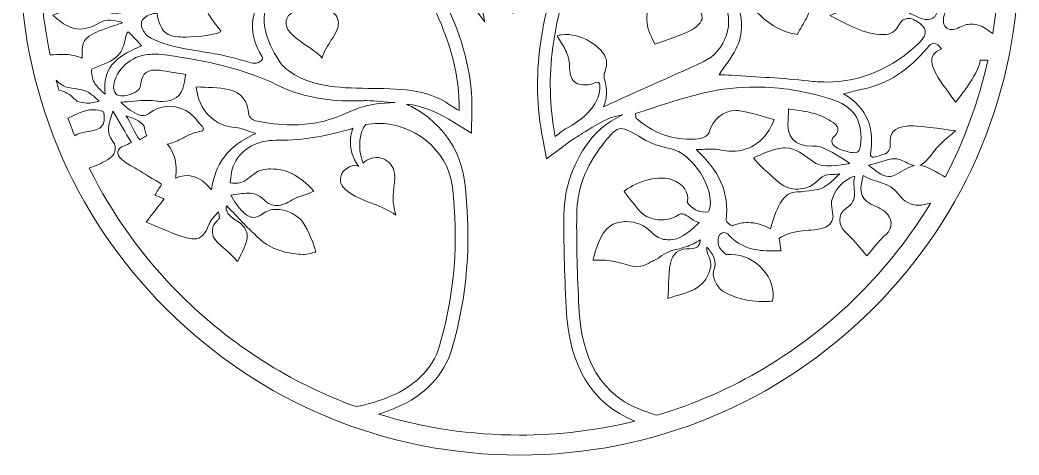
# Model space of a CAD drawing. Header units: millimetres. Extents: x -978 to 1415, y -113 to 605.
# Drawn here: x -978 to -292, y -113 to 186 of the extents above; entities that cross this region are included whole.
import ezdxf

# ---------------------------------------------------------------- set-up
doc = ezdxf.new("R2010")
doc.units = ezdxf.units.MM
doc.header["$MEASUREMENT"] = 0
doc.layers.add('Layer 1', color=7, linetype='Continuous')

msp = doc.modelspace()

# ---------------------------------------------------------------- linework, layer by layer
at = {"layer": 'Layer 1', "lineweight": 0}
for points, knots in [([(-392.24, 472.28), (-457, 537.04), (-543.11, 572.71), (-634.71, 572.71), (-726.3, 572.71), (-812.41, 537.04), (-877.17, 472.28), (-941.94, 407.51), (-977.61, 321.4), (-977.61, 229.81), (-977.61, 138.22), (-941.94, 52.11), (-877.17, -12.66), (-812.41, -77.42), (-726.3, -113.09), (-634.71, -113.09), (-543.11, -113.09), (-457, -77.42), (-392.24, -12.66), (-327.47, 52.11), (-291.8, 138.22), (-291.8, 229.81), (-291.8, 321.4), (-327.47, 407.51), (-392.24, 472.28)], [0, 0, 0, 0, 1, 1, 1, 2, 2, 2, 3, 3, 3, 4, 4, 4, 5, 5, 5, 6, 6, 6, 7, 7, 7, 8, 8, 8, 8]), ([(-309.79, 176.59), (-311.45, 177.76), (-313.12, 178.91), (-314.82, 180.02), (-318.01, 182.1), (-321.18, 183.15), (-324.41, 183.15), (-327.46, 183.15), (-330.56, 182.21), (-333.8, 180.3), (-335.02, 179.58), (-336.57, 179.41), (-338.22, 179.41), (-338.22, 179.41), (-338.26, 179.41), (-338.26, 179.41), (-341.26, 179.41), (-343.72, 181.86), (-343.71, 184.87), (-343.7, 186.84), (-343.55, 188.75), (-342.87, 190.45), (-342.63, 191.04), (-342.04, 191.63), (-341.29, 192.14), (-339.46, 192.06), (-337.59, 192.38), (-336.04, 192.57), (-333.95, 192.82), (-331.88, 193.19), (-329.84, 193.69), (-327.61, 194.23), (-325.34, 194.91), (-323.54, 196.38), (-319.96, 199.31), (-317.71, 204.03), (-316.55, 208.42), (-315.22, 213.46), (-315.7, 218.4), (-316.57, 223.47), (-317.08, 226.47), (-317.64, 229.47), (-318.1, 232.48), (-318.56, 235.47), (-319.22, 243.23), (-319.87, 242.42), (-325.94, 234.82), (-336.28, 233.16), (-343.59, 227.2), (-347.39, 224.1), (-349.93, 219.98), (-350.7, 215.11), (-351.58, 209.6), (-350.33, 204.1), (-348.57, 198.89), (-348.09, 197.45), (-347.58, 196.03), (-347.55, 194.48), (-347.52, 193.06), (-347.89, 191.64), (-348.46, 190.34), (-348.75, 189.69), (-349.09, 189.06), (-349.46, 188.46), (-349.68, 188.23), (-349.91, 188.01), (-350.17, 187.81), (-352.29, 186.2), (-355.45, 185.81), (-357.96, 186.73), (-363.44, 188.78), (-368.83, 191.32), (-373, 195.07), (-378.7, 200.17), (-382.46, 202.68), (-386.89, 202.68), (-390.05, 202.68), (-393.55, 201.41), (-398.34, 198.89), (-405.32, 195.22), (-412.9, 192.7), (-421.71, 189.04), (-409.48, 183.19), (-398.55, 176.04), (-385.11, 175.92), (-385.04, 175.92), (-384.97, 175.92), (-384.91, 175.92), (-379.61, 175.92), (-376.59, 177.81), (-373.93, 183.18), (-372.27, 186.52), (-368.27, 187.95), (-364.86, 186.45), (-363.78, 185.97), (-362.73, 185.46), (-361.73, 184.86), (-354.86, 180.82), (-354.23, 176.15), (-360.1, 170.49), (-378.51, 152.77), (-399.67, 143.33), (-424.26, 143.33), (-428.25, 143.33), (-432.31, 143.57), (-436.48, 144.07), (-453.95, 146.17), (-471.6, 146.71), (-489.17, 147.93), (-491.91, 148.12), (-494.65, 148.2), (-497.74, 148.35), (-493.55, 154.58), (-489.16, 159.85), (-486.16, 165.82), (-480.71, 176.69), (-481.33, 187.95), (-485.77, 199.19), (-487.58, 203.77), (-491.68, 209.24), (-485.42, 213.09), (-483.18, 214.46), (-480.92, 215.13), (-478.72, 215.13), (-475.13, 215.13), (-471.67, 213.37), (-468.62, 210.05), (-479.03, 203.53), (-479.73, 199.54), (-471.03, 190.68), (-463.52, 183.03), (-454.55, 177.55), (-444.04, 176.04), (-441.77, 180.04), (-439.78, 183.57), (-437.78, 187.09), (-434.36, 193.09), (-434.56, 199.11), (-438.03, 204.93), (-441.4, 210.6), (-446.68, 212.63), (-453.12, 212.82), (-456.44, 212.92), (-459.93, 213.8), (-462.98, 215.16), (-468.16, 217.48), (-473.24, 219.2), (-478.44, 219.2), (-482.12, 219.2), (-485.87, 218.33), (-489.75, 216.2), (-490.27, 215.91), (-490.91, 215.79), (-491.63, 215.79), (-493.71, 215.79), (-498.13, 219.13), (-500.16, 219.94), (-506.91, 223.86), (-509.51, 224.42), (-515.02, 226.96), (-518.3, 228.48), (-521.56, 228.18), (-523.77, 229.16), (-520.69, 233.91), (-518.55, 237.57), (-516.03, 240.95), (-514.9, 242.46), (-513.19, 243.92), (-511.45, 244.54), (-502.05, 245.6), (-497.19, 245.87), (-485.24, 253.16), (-483.32, 251.36), (-479.77, 248.65), (-477.09, 245.25), (-475.82, 243.64), (-475.63, 240.61), (-475.98, 238.38), (-477.54, 228.33), (-472.37, 221.63), (-462.84, 221.63), (-462.34, 221.63), (-461.84, 221.65), (-461.32, 221.69), (-454.88, 222.14), (-448.47, 222.9), (-441.92, 223.53), (-441.92, 228.19), (-441.8, 232.84), (-441.85, 237.46), (-441.71, 239.19), (-441.76, 240.95), (-442, 242.67), (-442, 242.71), (-442, 242.75), (-442.01, 242.79), (-442.21, 246.71), (-440.69, 248.23), (-437.56, 248.23), (-437.24, 248.23), (-436.9, 248.21), (-436.54, 248.18), (-435.15, 248.06), (-433.78, 248), (-432.46, 248), (-419.27, 248), (-409.22, 254.04), (-401.9, 265.89), (-400.67, 267.87), (-397.69, 268.7), (-395.61, 270.2), (-390.85, 273.64), (-386.15, 277.16), (-381.09, 280.91), (-383.89, 274.03), (-386.46, 266.91), (-389.8, 260.17), (-390.62, 258.53), (-393.94, 257.46), (-396.17, 257.35), (-402.76, 257), (-408.22, 245.72), (-405.29, 232.59), (-404.15, 227.48), (-395.38, 215.19), (-393.04, 213.14), (-385.27, 219.81), (-377.86, 223.29), (-372.87, 234.93), (-370.26, 241.01), (-371.09, 253.45), (-377.27, 256.02), (-381.99, 257.98), (-382.14, 260.44), (-380.68, 264.4), (-378.8, 269.49), (-377.12, 274.65), (-375.01, 280.77), (-372.24, 276.79), (-369.76, 273.23), (-367.4, 269.83), (-365.66, 267.34), (-365.65, 264.05), (-367.32, 261.51), (-372.08, 254.29), (-368.7, 252.38), (-358.31, 247.42), (-347.77, 242.38), (-338.28, 240.58), (-331.62, 241.24), (-331.62, 248.36), (-334.46, 256.6), (-335.88, 263.9), (-336.94, 269.36), (-340.46, 273.13), (-345.29, 273.13), (-345.9, 273.13), (-346.51, 273.07), (-347.13, 272.95), (-349.42, 272.51), (-351.44, 272.28), (-353.24, 272.28), (-360.45, 272.28), (-364.19, 276.1), (-368.11, 286.3), (-360.96, 287.51), (-354, 288.68), (-347.16, 289.83), (-344.24, 283.73), (-337.7, 280.5), (-330.62, 280.5), (-325.55, 280.5), (-320.2, 282.16), (-315.7, 285.61), (-314.05, 286.88), (-312.48, 288.26), (-310.94, 289.7), (-307.36, 270.14), (-305.53, 250.12), (-305.53, 229.81), (-305.53, 211.81), (-306.97, 194.02), (-309.79, 176.59)], [0, 0, 0, 0, 1, 1, 1, 2, 2, 2, 3, 3, 3, 4, 4, 4, 5, 5, 5, 6, 6, 6, 7, 7, 7, 8, 8, 8, 9, 9, 9, 10, 10, 10, 11, 11, 11, 12, 12, 12, 13, 13, 13, 14, 14, 14, 15, 15, 15, 16, 16, 16, 17, 17, 17, 18, 18, 18, 19, 19, 19, 20, 20, 20, 21, 21, 21, 22, 22, 22, 23, 23, 23, 24, 24, 24, 25, 25, 25, 26, 26, 26, 27, 27, 27, 28, 28, 28, 29, 29, 29, 30, 30, 30, 31, 31, 31, 32, 32, 32, 33, 33, 33, 34, 34, 34, 35, 35, 35, 36, 36, 36, 37, 37, 37, 38, 38, 38, 39, 39, 39, 40, 40, 40, 41, 41, 41, 42, 42, 42, 43, 43, 43, 44, 44, 44, 45, 45, 45, 46, 46, 46, 47, 47, 47, 48, 48, 48, 49, 49, 49, 50, 50, 50, 51, 51, 51, 52, 52, 52, 53, 53, 53, 54, 54, 54, 55, 55, 55, 56, 56, 56, 57, 57, 57, 58, 58, 58, 59, 59, 59, 60, 60, 60, 61, 61, 61, 62, 62, 62, 63, 63, 63, 64, 64, 64, 65, 65, 65, 66, 66, 66, 67, 67, 67, 68, 68, 68, 69, 69, 69, 70, 70, 70, 71, 71, 71, 72, 72, 72, 73, 73, 73, 74, 74, 74, 75, 75, 75, 76, 76, 76, 77, 77, 77, 78, 78, 78, 79, 79, 79, 80, 80, 80, 81, 81, 81, 82, 82, 82, 83, 83, 83, 84, 84, 84, 85, 85, 85, 86, 86, 86, 87, 87, 87, 88, 88, 88, 89, 89, 89, 90, 90, 90, 91, 91, 91, 92, 92, 92, 93, 93, 93, 94, 94, 94, 94]), ([(-576.97, 126.34), (-576.33, 127.76), (-575.85, 129.24), (-575.53, 130.75), (-574.72, 134.67), (-574.9, 138.73), (-575.71, 142.63), (-575.87, 143.4), (-576.06, 144.18), (-576.29, 144.94), (-576.76, 146.57), (-576.76, 148.3), (-576.25, 149.91), (-576.22, 150.01), (-576.18, 150.11), (-576.15, 150.21), (-575.58, 152.07), (-574.98, 153.95), (-574.88, 155.9), (-574.7, 159.31), (-576.45, 162.42), (-578.65, 164.88), (-580.9, 167.41), (-583.66, 169.52), (-586.56, 171.26), (-592.29, 174.69), (-599.13, 176.66), (-605.82, 175.76), (-606.65, 175.65), (-607.47, 175.49), (-608.29, 175.3), (-608.69, 175.21), (-608.59, 174.38), (-608.59, 174.38), (-608.59, 174.38), (-607.74, 173.06), (-607.29, 172.42), (-607.27, 172.37), (-607.26, 172.33), (-607.23, 172.28), (-605.27, 169.15), (-603.3, 165.99), (-601.96, 162.53), (-601.3, 160.85), (-600.8, 159.11), (-600.57, 157.32), (-600.29, 155.27), (-600.35, 153.19), (-600.17, 151.14), (-599.9, 147.99), (-598.9, 144.55), (-596.08, 142.76), (-594.58, 141.81), (-592.79, 141.57), (-591.06, 141.48), (-589.5, 141.4), (-587.92, 141.41), (-586.37, 141.59), (-585.46, 141.69), (-583.93, 142.35), (-582.49, 143.03), (-581.11, 143.68), (-579.51, 142.71), (-579.48, 141.18), (-579.37, 135.07), (-581.36, 122.69), (-602.63, 111.38), (-605.04, 110.1), (-607.07, 108.15), (-610.15, 105.89), (-614.21, 127.2), (-614.57, 147.36), (-611.74, 167.5), (-610.22, 178.29), (-608.51, 189.31), (-604.86, 199.48), (-597.28, 220.63), (-582.78, 236.83), (-564.76, 249.76), (-548.07, 261.74), (-529.7, 269.88), (-509.26, 272.81), (-507.88, 273), (-506.24, 273.46), (-504.87, 273.46), (-504.22, 273.46), (-503.64, 273.36), (-503.18, 273.07), (-498.55, 270.17), (-494.36, 265.09), (-490.01, 261.77), (-492.66, 258.26), (-494.74, 255.45), (-498.12, 252.94), (-502.09, 249.98), (-507.53, 251.69), (-512.89, 249.27), (-513.23, 252.39), (-512.95, 251.03), (-513.3, 252.74), (-514.14, 256.93), (-516.41, 259.68), (-519.47, 259.68), (-520.65, 259.68), (-521.96, 259.27), (-523.34, 258.36), (-530.83, 253.5), (-537.41, 247.2), (-544.39, 241.54), (-546.96, 239.45), (-549.3, 236.57), (-552.25, 235.54), (-561.81, 232.2), (-568.79, 226.55), (-572.18, 217.91), (-563.95, 214.89), (-556.47, 211.93), (-548.85, 209.37), (-546.03, 208.43), (-543.25, 207.97), (-540.58, 207.97), (-533.86, 207.97), (-527.79, 210.88), (-523.31, 216.24), (-520.47, 219.63), (-517.91, 220.86), (-515.4, 220.86), (-512.56, 220.86), (-509.79, 219.29), (-506.75, 217.49), (-504.63, 216.24), (-502.73, 214.61), (-500.68, 212.11), (-502.27, 212.34), (-503.81, 212.45), (-505.29, 212.45), (-514.4, 212.45), (-520.38, 204.86), (-538.16, 203.54), (-540.43, 203.37), (-542.51, 202.73), (-544.09, 200.51), (-547.08, 196.3), (-547.56, 189.38), (-547.09, 183.84), (-546.64, 178.58), (-543.5, 173.56), (-541.86, 169.27), (-532.53, 172.73), (-524.57, 175.04), (-517.26, 178.67), (-513.78, 180.39), (-509.02, 184.87), (-509.28, 187.69), (-509.64, 191.52), (-512.47, 195.11), (-515.45, 199.77), (-516.5, 201.4), (-516.03, 203.58), (-514.39, 204.61), (-512.63, 205.72), (-510.56, 206.87), (-508.67, 206.87), (-508.41, 206.87), (-508.15, 206.85), (-507.89, 206.8), (-503.16, 205.9), (-497.36, 202.95), (-494.92, 199.04), (-486.23, 185.12), (-493.11, 164.44), (-508.63, 157.18), (-531.27, 146.6), (-554.31, 136.89), (-576.97, 126.34)], [0, 0, 0, 0, 1, 1, 1, 2, 2, 2, 3, 3, 3, 4, 4, 4, 5, 5, 5, 6, 6, 6, 7, 7, 7, 8, 8, 8, 9, 9, 9, 10, 10, 10, 11, 11, 11, 12, 12, 12, 13, 13, 13, 14, 14, 14, 15, 15, 15, 16, 16, 16, 17, 17, 17, 18, 18, 18, 19, 19, 19, 20, 20, 20, 21, 21, 21, 22, 22, 22, 23, 23, 23, 24, 24, 24, 25, 25, 25, 26, 26, 26, 27, 27, 27, 28, 28, 28, 29, 29, 29, 30, 30, 30, 31, 31, 31, 32, 32, 32, 33, 33, 33, 34, 34, 34, 35, 35, 35, 36, 36, 36, 37, 37, 37, 38, 38, 38, 39, 39, 39, 40, 40, 40, 41, 41, 41, 42, 42, 42, 43, 43, 43, 44, 44, 44, 45, 45, 45, 46, 46, 46, 47, 47, 47, 48, 48, 48, 49, 49, 49, 50, 50, 50, 51, 51, 51, 52, 52, 52, 53, 53, 53, 54, 54, 54, 55, 55, 55, 56, 56, 56, 57, 57, 57, 58, 58, 58, 58]), ([(-963.06, 253.18), (-960.71, 251.79), (-958.48, 250.16), (-956.21, 248.62), (-952.38, 246.03), (-948.44, 244.64), (-944.44, 244.64), (-941.31, 244.64), (-938.15, 245.49), (-934.96, 247.31), (-929.3, 250.53), (-924.54, 254.57), (-927.22, 262.77), (-925.28, 263.23), (-923.48, 263.65), (-921.64, 264.09), (-919.24, 264.65), (-917.02, 262.64), (-917.34, 260.2), (-917.58, 258.37), (-917.81, 256.61), (-918.04, 254.81), (-926.17, 253.2), (-931.21, 248.12), (-931.81, 240.09), (-932.72, 227.81), (-923.23, 223.39), (-913.73, 218.94), (-915.61, 213.23), (-919.37, 207.47), (-918.57, 202.45), (-917.91, 198.27), (-911.59, 194.99), (-907.94, 191.29), (-908.62, 190.1), (-916.91, 190.22), (-918.2, 192.36), (-920.74, 196.58), (-924.01, 198.21), (-927.61, 198.21), (-928.86, 198.21), (-930.15, 198.01), (-931.46, 197.66), (-939.27, 195.58), (-946.78, 192.35), (-955.06, 189.37), (-948.23, 182.76), (-942.53, 179.72), (-936.51, 179.72), (-931.85, 179.72), (-927.01, 181.54), (-921.3, 184.93), (-917.74, 187.05), (-907.49, 184.88), (-907.3, 184.02), (-913.39, 181.88), (-919.65, 180.12), (-925.5, 177.44), (-927.33, 176.6), (-929.74, 175.15), (-931.41, 173.7), (-934.69, 171.63), (-934.94, 166.35), (-934.97, 162.9), (-934.98, 161.86), (-934.93, 160.81), (-934.84, 159.77), (-934.87, 159.79), (-934.89, 159.81), (-934.92, 159.83), (-935.14, 159.99), (-935.37, 160.05), (-935.6, 160.05), (-936.98, 160.55), (-938.56, 161.03), (-940.38, 161.51), (-942.74, 162.12), (-945.21, 162.31), (-947.78, 162.31), (-950.7, 162.31), (-953.75, 162.06), (-956.9, 161.91), (-961.51, 184), (-963.88, 206.72), (-963.88, 229.81), (-963.88, 237.65), (-963.6, 245.44), (-963.06, 253.18)], [0, 0, 0, 0, 1, 1, 1, 2, 2, 2, 3, 3, 3, 4, 4, 4, 5, 5, 5, 6, 6, 6, 7, 7, 7, 8, 8, 8, 9, 9, 9, 10, 10, 10, 11, 11, 11, 12, 12, 12, 13, 13, 13, 14, 14, 14, 15, 15, 15, 16, 16, 16, 17, 17, 17, 18, 18, 18, 19, 19, 19, 20, 20, 20, 21, 21, 21, 22, 22, 22, 23, 23, 23, 24, 24, 24, 25, 25, 25, 26, 26, 26, 27, 27, 27, 28, 28, 28, 29, 29, 29, 29]), ([(-797.92, 155.15), (-806.43, 167.21), (-817.35, 189.34), (-802.98, 202.64), (-801.46, 204.04), (-799.15, 205.54), (-797.01, 205.4), (-796.27, 205.35), (-795.57, 205.1), (-794.89, 204.82), (-793.08, 204.09), (-791.36, 203.15), (-789.77, 202.03), (-788.24, 200.94), (-786.43, 199.67), (-785.88, 197.76), (-785.04, 194.82), (-787.71, 193.27), (-789.72, 191.87), (-791.36, 190.73), (-793.06, 189.53), (-794.03, 187.78), (-794.79, 186.4), (-795.02, 184.77), (-794.84, 183.21), (-794.41, 179.64), (-792.03, 176.9), (-789.41, 174.64), (-784.05, 170.03), (-773.07, 163.68), (-770.11, 159.82), (-769.32, 164.44), (-765.89, 168.31), (-763.72, 172.51), (-762.36, 174.52), (-761.12, 176.58), (-760.14, 178.76), (-758.61, 182.17), (-758.49, 186.16), (-760.86, 189.23), (-763.27, 192.33), (-766.72, 193.04), (-770.35, 193.77), (-772.17, 194.13), (-774.03, 194.62), (-775.48, 195.84), (-776.73, 196.89), (-777.52, 198.37), (-778.42, 199.73), (-781.13, 203.82), (-785.08, 207.09), (-789.64, 208.92), (-791.64, 209.73), (-793.75, 210.26), (-795.76, 211.02), (-800.59, 212.85), (-803.06, 217.16), (-806.84, 220.4), (-811.18, 224.11), (-817.06, 226.17), (-822.59, 227.55), (-825.32, 228.23), (-828.27, 228.46), (-831.07, 228.52), (-831.8, 228.54), (-840.17, 227.85), (-840.03, 227.5), (-840.22, 227.99), (-840.41, 228.51), (-840.57, 229.07), (-840.7, 229.49), (-834.5, 233.72), (-802.49, 229.28), (-796.58, 228.45), (-789.36, 231.91), (-787.24, 234.56), (-785.3, 237), (-784.58, 240.35), (-786.03, 243.2), (-786.88, 244.87), (-788.17, 246.3), (-789.21, 247.85), (-790.3, 249.49), (-791.26, 251.2), (-792.09, 252.98), (-792.81, 254.53), (-793.9, 256.48), (-792.58, 258), (-791.59, 259.15), (-790, 259.62), (-788.58, 259.97), (-787, 260.36), (-785.4, 260.65), (-783.79, 260.86), (-776.27, 261.8), (-768.63, 260.31), (-761.97, 256.66), (-755.78, 253.27), (-749.67, 249.62), (-743.57, 245.84), (-721.09, 231.88), (-702.43, 214.8), (-691.66, 190.57), (-682.47, 169.93), (-675.71, 148.29), (-676.11, 123.67), (-679.89, 126.02), (-682.85, 127.47), (-685.38, 129.49), (-718.13, 149.38), (-768.02, 126.49), (-797.92, 155.15)], [0, 0, 0, 0, 1, 1, 1, 2, 2, 2, 3, 3, 3, 4, 4, 4, 5, 5, 5, 6, 6, 6, 7, 7, 7, 8, 8, 8, 9, 9, 9, 10, 10, 10, 11, 11, 11, 12, 12, 12, 13, 13, 13, 14, 14, 14, 15, 15, 15, 16, 16, 16, 17, 17, 17, 18, 18, 18, 19, 19, 19, 20, 20, 20, 21, 21, 21, 22, 22, 22, 23, 23, 23, 24, 24, 24, 25, 25, 25, 26, 26, 26, 27, 27, 27, 28, 28, 28, 29, 29, 29, 30, 30, 30, 31, 31, 31, 32, 32, 32, 33, 33, 33, 34, 34, 34, 35, 35, 35, 36, 36, 36, 37, 37, 37, 37]), ([(-602.7, -11.57), (-600.72, -51.88), (-585.27, -77.57), (-555.55, -89.83), (-581.14, -96.12), (-607.68, -99.36), (-634.71, -99.36), (-667.99, -99.36), (-700.51, -94.45), (-731.46, -84.98), (-727.44, -83.72), (-723.38, -82.22), (-719.28, -80.49), (-699.9, -72.3), (-686.37, -58.06), (-681.17, -40.38), (-670.63, -4.48), (-667.57, 33.4), (-672.09, 72.22), (-676.1, 114.27), (-712.32, 127.92), (-712.32, 127.92), (-712.32, 127.92), (-702.46, 128.58), (-684.08, 118.22), (-683.01, 117.6), (-681.9, 116.95), (-680.73, 116.23), (-680.73, 116.23), (-667.61, 108.08), (-667.61, 108.08), (-667.61, 108.08), (-667.35, 123.53), (-667.35, 123.53), (-666.98, 146.19), (-672, 167.96), (-683.65, 194.13), (-690.2, 208.87), (-699.6, 221.77), (-712.49, 233.55), (-712.49, 233.55), (-698.12, 226.73), (-698.12, 226.73), (-698.12, 226.73), (-703.27, 245.23), (-703.27, 245.23), (-703.87, 247.4), (-704.43, 249.53), (-704.97, 251.61), (-703.89, 249.7), (-702.78, 247.81), (-701.64, 245.93), (-697.1, 238.44), (-692.58, 230.95), (-688.05, 223.45), (-688.05, 223.45), (-658.61, 184.68), (-658.61, 184.68), (-658.61, 184.68), (-665.06, 223.45), (-665.34, 224.24), (-665.96, 225.92), (-666.59, 227.65), (-667.35, 229.42), (-666.24, 227.29), (-665.09, 225.17), (-663.89, 223.03), (-660.37, 216.76), (-655.81, 211.29), (-651.4, 206.01), (-649.45, 203.68), (-647.44, 201.28), (-645.56, 198.84), (-645.56, 198.84), (-639.16, 190.56), (-639.16, 190.56), (-639.16, 190.56), (-632.13, 198.32), (-632.13, 198.32), (-631.46, 199.06), (-630.89, 199.66), (-630.4, 200.18), (-629.33, 201.31), (-628.41, 202.29), (-627.5, 203.54), (-595.12, 244.66), (-577.83, 254.2), (-577.83, 254.2), (-590.44, 235.11), (-606.47, 220.95), (-613.11, 202.44), (-616.99, 191.62), (-618.78, 180.31), (-620.41, 168.72), (-623.45, 147.15), (-622.91, 126.06), (-618.76, 104.25), (-618.76, 104.25), (-616.15, 90.58), (-616.15, 90.58), (-616.15, 90.58), (-604.95, 98.83), (-604.95, 98.83), (-603.87, 99.63), (-602.9, 100.37), (-602, 101.06), (-600.44, 102.25), (-599.22, 103.19), (-598.06, 103.9), (-595.81, 105.27), (-593.57, 106.69), (-591.41, 108.07), (-585.75, 111.66), (-580.41, 115.06), (-574.82, 117.67), (-571.24, 119.35), (-563.81, 120.86), (-563.81, 120.86), (-563.81, 120.86), (-577.79, 114.18), (-584.89, 105.19), (-597.52, 89.22), (-604.02, 71.41), (-604.19, 52.26), (-604.37, 33.15), (-603.89, 12.87), (-602.7, -11.57)], [0, 0, 0, 0, 1, 1, 1, 2, 2, 2, 3, 3, 3, 4, 4, 4, 5, 5, 5, 6, 6, 6, 7, 7, 7, 8, 8, 8, 9, 9, 9, 10, 10, 10, 11, 11, 11, 12, 12, 12, 13, 13, 13, 14, 14, 14, 15, 15, 15, 16, 16, 16, 17, 17, 17, 18, 18, 18, 19, 19, 19, 20, 20, 20, 21, 21, 21, 22, 22, 22, 23, 23, 23, 24, 24, 24, 25, 25, 25, 26, 26, 26, 27, 27, 27, 28, 28, 28, 29, 29, 29, 30, 30, 30, 31, 31, 31, 32, 32, 32, 33, 33, 33, 34, 34, 34, 35, 35, 35, 36, 36, 36, 37, 37, 37, 38, 38, 38, 39, 39, 39, 40, 40, 40, 41, 41, 41, 42, 42, 42, 42]), ([(-820.73, 213.16), (-820.89, 214.63), (-821.76, 217.78), (-820.25, 218.78), (-817.86, 220.35), (-813.42, 218.36), (-811.4, 216.91), (-809.65, 215.65), (-808.24, 213.91), (-807.35, 211.94), (-806.23, 209.45), (-807.28, 208.1), (-808.84, 206.09), (-820.07, 191.61), (-821.11, 175.1), (-811.48, 161.17), (-809.47, 158.26), (-814.77, 155.5), (-817.96, 156.39), (-822.3, 157.59), (-826.67, 158.67), (-831, 159.86), (-842.68, 163.07), (-854.61, 164.3), (-866.47, 166.59), (-874.77, 168.19), (-883.21, 170.71), (-890.41, 174.99), (-891.23, 176.08), (-892, 177.21), (-892.71, 178.37), (-894.35, 181.07), (-895.14, 183.89), (-892.99, 186.56), (-890.97, 189.07), (-887.84, 190.07), (-884.75, 190.51), (-884.34, 190.57), (-883.94, 190.6), (-883.53, 190.65), (-882.58, 184.87), (-880.92, 178.63), (-875.82, 175.96), (-873.66, 174.83), (-871.16, 174.54), (-868.73, 174.38), (-866.97, 174.26), (-865.21, 174.2), (-863.45, 174.2), (-856.79, 174.2), (-837.87, 176.16), (-839.74, 178.61), (-843.04, 182.94), (-846.77, 186.84), (-849.01, 191.87), (-849.35, 192.64), (-849.69, 193.42), (-850.04, 194.21), (-849.28, 194.16), (-848.52, 194.14), (-847.75, 194.14), (-840.6, 194.14), (-833.46, 196.06), (-827.3, 199.7), (-824.58, 201.32), (-821.9, 203.44), (-820.92, 206.45), (-820.2, 208.63), (-820.49, 210.93), (-820.73, 213.16)], [0, 0, 0, 0, 1, 1, 1, 2, 2, 2, 3, 3, 3, 4, 4, 4, 5, 5, 5, 6, 6, 6, 7, 7, 7, 8, 8, 8, 9, 9, 9, 10, 10, 10, 11, 11, 11, 12, 12, 12, 13, 13, 13, 14, 14, 14, 15, 15, 15, 16, 16, 16, 17, 17, 17, 18, 18, 18, 19, 19, 19, 20, 20, 20, 21, 21, 21, 22, 22, 22, 23, 23, 23, 23]), ([(-919.07, 134.96), (-919.3, 135.09), (-919.51, 135.21), (-919.73, 135.33), (-920.49, 136.05), (-921.26, 136.76), (-922, 137.51), (-924.15, 139.68), (-926.53, 142.03), (-927.49, 145.02), (-928.06, 146.76), (-928.24, 148.58), (-928.6, 150.36), (-928.48, 150.97), (-928.42, 151.54), (-928.39, 152.09), (-922.84, 154.98), (-916.37, 156.16), (-911.55, 160.42), (-909.55, 162.18), (-907.76, 164.55), (-907.05, 167.19), (-905.5, 169.2), (-905.16, 176.95), (-903.3, 177.86), (-901.29, 176.17), (-898.56, 173.13), (-894.1, 168.16), (-907.85, 162), (-921.74, 155.8), (-919.07, 134.96)], [0, 0, 0, 0, 1, 1, 1, 2, 2, 2, 3, 3, 3, 4, 4, 4, 5, 5, 5, 6, 6, 6, 7, 7, 7, 8, 8, 8, 9, 9, 9, 10, 10, 10, 10]), ([(-364.15, 113.23), (-365.71, 113.23), (-367.25, 113.15), (-368.77, 113), (-377.49, 112.13), (-381.16, 108.13), (-380.22, 100.27), (-379.87, 97.29), (-381.67, 94.49), (-384.54, 93.63), (-386.59, 93.02), (-388.79, 92.36), (-391.26, 91.62), (-392.67, 91.2), (-394.03, 92.4), (-393.8, 93.85), (-391.01, 111.38), (-395.39, 125.32), (-412.33, 135.23), (-406.59, 136.61), (-403.47, 137.5), (-400.29, 138.11), (-381.61, 141.71), (-366.97, 152.06), (-355.17, 166.47), (-353.2, 168.88), (-351.65, 169.87), (-350.21, 169.87), (-348.45, 169.87), (-346.87, 168.38), (-344.94, 166.15), (-356.46, 162.04), (-350.43, 152.55), (-347.8, 146.94), (-347.2, 145.66), (-336.86, 131.68), (-335.31, 129.48), (-335.31, 129.48), (-319.55, 148.57), (-318.37, 158.38), (-318.37, 158.38), (-313.27, 158.38), (-313.27, 158.38), (-319.44, 130.31), (-329.26, 103.31), (-342.48, 77.94), (-347.91, 81.22), (-355.07, 85.28), (-359.84, 86.22), (-356.95, 87.25), (-354.6, 90.09), (-352.13, 93.06), (-350.97, 94.46), (-350.02, 96.04), (-348.8, 97.37), (-341.23, 105.62), (-335.23, 109.76), (-335.23, 109.76), (-335.23, 109.76), (-360.27, 113.23), (-364.15, 113.23)], [0, 0, 0, 0, 1, 1, 1, 2, 2, 2, 3, 3, 3, 4, 4, 4, 5, 5, 5, 6, 6, 6, 7, 7, 7, 8, 8, 8, 9, 9, 9, 10, 10, 10, 11, 11, 11, 12, 12, 12, 13, 13, 13, 14, 14, 14, 15, 15, 15, 16, 16, 16, 17, 17, 17, 18, 18, 18, 19, 19, 19, 20, 20, 20, 20]), ([(-829.41, 112.06), (-825.75, 111.9), (-822.16, 109.92), (-815.76, 107.89), (-834.75, 99.74), (-843.97, 86.53), (-846.12, 69.17), (-854.33, 79.62), (-863.26, 80.78), (-870.79, 77.26), (-870.63, 78.42), (-870.52, 79.59), (-870.49, 80.7), (-870.41, 83.27), (-870.4, 85.82), (-870.84, 88.36), (-871.64, 92.9), (-873.41, 97.33), (-876.61, 100.69), (-873.36, 101.24), (-870.22, 102.56), (-867.22, 104.07), (-864.86, 105.26), (-862.55, 106.57), (-860.1, 107.57), (-858.82, 108.1), (-857.51, 108.55), (-856.16, 108.86), (-854.83, 109.16), (-853.58, 109.23), (-852.36, 109.87), (-851.88, 110.12), (-851.73, 110.62), (-851.77, 111.12), (-851.7, 111.35), (-851.68, 111.6), (-851.79, 111.82), (-851.94, 112.14), (-852.15, 112.43), (-852.38, 112.71), (-852.45, 112.81), (-852.53, 112.91), (-852.63, 113), (-852.71, 113.09), (-852.79, 113.19), (-852.87, 113.28), (-853.26, 113.74), (-853.69, 114.16), (-854.13, 114.57), (-854.45, 114.86), (-854.79, 115.11), (-855.11, 115.39), (-859.53, 122.59), (-867.14, 126.62), (-874.95, 126.62), (-879.99, 126.62), (-885.09, 124.96), (-889.46, 121.42), (-890.4, 120.65), (-892.06, 120.2), (-893.53, 120.2), (-894.24, 120.2), (-894.9, 120.3), (-895.43, 120.52), (-899.89, 122.39), (-904.05, 125.04), (-908.28, 129.47), (-902.23, 129.74), (-896.07, 130.7), (-890.06, 130.7), (-887.91, 130.7), (-885.77, 130.57), (-883.67, 130.25), (-882.28, 130.04), (-880.95, 129.94), (-879.66, 129.94), (-872.21, 129.94), (-866.69, 133.57), (-865.07, 141.68), (-864.61, 143.96), (-864.25, 146.26), (-863.86, 148.47), (-869.81, 149.44), (-875.8, 150.56), (-881.84, 151.36), (-882.93, 151.51), (-883.94, 151.58), (-884.87, 151.58), (-891.69, 151.58), (-894.35, 147.67), (-895.14, 139.71), (-895.37, 137.39), (-901.35, 134.53), (-905.01, 133.96), (-905.7, 133.85), (-906.41, 133.78), (-907.11, 133.78), (-910.65, 133.78), (-913.9, 135.43), (-913.23, 141.12), (-911.99, 151.6), (-901.3, 161.48), (-889.46, 162.28), (-887.88, 162.39), (-886.28, 162.45), (-884.68, 162.45), (-881.86, 162.45), (-879.03, 162.26), (-876.27, 161.83), (-850.42, 157.8), (-824.86, 152.96), (-800.97, 141.23), (-784.91, 133.35), (-767.72, 130.31), (-750, 130.31), (-747.57, 130.31), (-745.14, 130.37), (-742.69, 130.48), (-741.78, 130.52), (-740.87, 130.54), (-739.96, 130.54), (-733.35, 130.54), (-726.7, 129.57), (-720.07, 129.14), (-740.02, 128.74), (-746.82, 124.91), (-755.86, 120.96), (-767.26, 115.98), (-779, 113.87), (-790.89, 113.87), (-799.25, 113.87), (-807.68, 114.91), (-816.13, 116.74), (-817.86, 117.12), (-820.4, 119.24), (-820.52, 120.72), (-821.34, 130.13), (-825.2, 136.18), (-834.43, 138.2), (-841.55, 139.75), (-849.06, 139.5), (-856.6, 140.08), (-854.99, 123.51), (-843.7, 112.71), (-829.41, 112.06)], [0, 0, 0, 0, 1, 1, 1, 2, 2, 2, 3, 3, 3, 4, 4, 4, 5, 5, 5, 6, 6, 6, 7, 7, 7, 8, 8, 8, 9, 9, 9, 10, 10, 10, 11, 11, 11, 12, 12, 12, 13, 13, 13, 14, 14, 14, 15, 15, 15, 16, 16, 16, 17, 17, 17, 18, 18, 18, 19, 19, 19, 20, 20, 20, 21, 21, 21, 22, 22, 22, 23, 23, 23, 24, 24, 24, 25, 25, 25, 26, 26, 26, 27, 27, 27, 28, 28, 28, 29, 29, 29, 30, 30, 30, 31, 31, 31, 32, 32, 32, 33, 33, 33, 34, 34, 34, 35, 35, 35, 36, 36, 36, 37, 37, 37, 38, 38, 38, 39, 39, 39, 40, 40, 40, 41, 41, 41, 42, 42, 42, 43, 43, 43, 44, 44, 44, 45, 45, 45, 46, 46, 46, 47, 47, 47, 48, 48, 48, 48]), ([(-952.8, 144.62), (-950.47, 142.14), (-947.45, 139.93), (-944.6, 139.5), (-937.29, 138.39), (-934.01, 137.99), (-930.35, 136.2), (-929.41, 135.23), (-928.29, 134.3), (-927.05, 133.72), (-925.84, 132.49), (-924.59, 131.33), (-923.24, 130.25), (-924.69, 129.93), (-926.13, 129.56), (-927.55, 129.2), (-928.87, 128.85), (-930.24, 128.73), (-931.6, 128.86), (-933.71, 129.07), (-935.85, 129.4), (-937.97, 129.82), (-938.75, 130.39), (-939.53, 131.06), (-940.32, 131.83), (-943.51, 134.93), (-946.97, 136.98), (-950.91, 137.8), (-951.57, 140.06), (-952.2, 142.34), (-952.8, 144.62)], [0, 0, 0, 0, 1, 1, 1, 2, 2, 2, 3, 3, 3, 4, 4, 4, 5, 5, 5, 6, 6, 6, 7, 7, 7, 8, 8, 8, 9, 9, 9, 10, 10, 10, 10]), ([(-419.36, 115.53), (-423.4, 118.14), (-427.9, 120.37), (-432.5, 121.7), (-438.1, 123.31), (-444.01, 123.8), (-449.98, 124.81), (-450.08, 122.87), (-450.11, 120.38), (-450.35, 117.91), (-451.57, 105.49), (-445.89, 99.18), (-433.58, 99.18), (-433.34, 99.18), (-433.11, 99.18), (-432.86, 99.19), (-432.67, 99.19), (-432.47, 99.19), (-432.27, 99.19), (-430.43, 99.19), (-428.47, 99.01), (-426.87, 98.27), (-420.68, 95.43), (-414.64, 92.25), (-408.01, 87.24), (-414.81, 85.92), (-427.13, 84.69), (-431.22, 87.34), (-440.96, 93.62), (-444.3, 98.02), (-452.26, 98.02), (-455.63, 98.03), (-459.23, 97.29), (-463.12, 95.82), (-466.65, 94.49), (-473.19, 91.62), (-474.18, 91.11), (-470.15, 85.81), (-463.37, 80.59), (-458.64, 76.04), (-454.13, 71.72), (-448.8, 69.35), (-443.07, 69.67), (-429.87, 70.41), (-430.95, 79.23), (-421.5, 79.85), (-420.86, 79.89), (-420.21, 79.84), (-419.56, 79.84), (-417.94, 79.84), (-416.32, 79.89), (-414.83, 80.26), (-416.63, 78.54), (-418.43, 76.81), (-420.22, 75.09), (-422.28, 73.44), (-424.41, 71.9), (-426.68, 70.55), (-429.47, 68.89), (-442.26, 67.75), (-444.38, 67.75), (-452.72, 67.75), (-457.48, 60.21), (-462.34, 42.31), (-467.42, 45.08), (-472.59, 46.72), (-477.92, 46.72), (-481.29, 46.72), (-484.71, 46.07), (-488.22, 44.62), (-488.28, 44.59), (-488.36, 44.58), (-488.45, 44.58), (-489.69, 44.58), (-493.04, 47.2), (-492.92, 48.18), (-490.51, 67.45), (-497.79, 82.78), (-513.53, 96.88), (-509.14, 96.88), (-505.56, 97.24), (-502.4, 97.24), (-500.53, 97.24), (-498.81, 97.11), (-497.15, 96.72), (-494.33, 96.04), (-491.57, 95.71), (-488.89, 95.71), (-476.11, 95.71), (-465.23, 103.28), (-459.84, 117.54), (-467.83, 119.63), (-475.62, 122.36), (-483.63, 123.61), (-484.51, 123.74), (-485.38, 123.81), (-486.23, 123.81), (-494.9, 123.81), (-502.36, 117.08), (-504.62, 108.55), (-505.1, 106.7), (-508.42, 104.62), (-510.62, 104.39), (-512.95, 104.14), (-515.25, 104.02), (-517.51, 104.02), (-531.49, 104.02), (-544.02, 108.78), (-554.78, 118.73), (-554.88, 119.74), (-554.99, 120.76), (-555.1, 121.77), (-539.38, 126.53), (-523.86, 132.15), (-507.89, 135.84), (-496.06, 138.58), (-484.25, 139.9), (-472.48, 139.9), (-455.27, 139.9), (-438.16, 137.07), (-421.23, 131.69), (-405.62, 126.72), (-399.48, 117.89), (-400.36, 102.18), (-400.65, 96.86), (-401.7, 94.71), (-405.01, 94.71), (-406.24, 94.71), (-407.79, 95.01), (-409.74, 95.56), (-411.98, 96.19), (-414.35, 96.71), (-416.33, 97.86), (-419.81, 99.88), (-422.31, 102.61), (-418.31, 106.44), (-414.53, 110.06), (-416.04, 113.38), (-419.36, 115.53)], [0, 0, 0, 0, 1, 1, 1, 2, 2, 2, 3, 3, 3, 4, 4, 4, 5, 5, 5, 6, 6, 6, 7, 7, 7, 8, 8, 8, 9, 9, 9, 10, 10, 10, 11, 11, 11, 12, 12, 12, 13, 13, 13, 14, 14, 14, 15, 15, 15, 16, 16, 16, 17, 17, 17, 18, 18, 18, 19, 19, 19, 20, 20, 20, 21, 21, 21, 22, 22, 22, 23, 23, 23, 24, 24, 24, 25, 25, 25, 26, 26, 26, 27, 27, 27, 28, 28, 28, 29, 29, 29, 30, 30, 30, 31, 31, 31, 32, 32, 32, 33, 33, 33, 34, 34, 34, 35, 35, 35, 36, 36, 36, 37, 37, 37, 38, 38, 38, 39, 39, 39, 40, 40, 40, 41, 41, 41, 42, 42, 42, 43, 43, 43, 44, 44, 44, 45, 45, 45, 46, 46, 46, 46]), ([(-940.01, 106.3), (-941.65, 110.34), (-943.21, 114.42), (-944.68, 118.52), (-939.01, 121.1), (-933.53, 124.3), (-927.41, 124.3), (-925.05, 124.3), (-922.59, 123.82), (-919.99, 122.66), (-918.83, 113.69), (-921.24, 110.47), (-930.43, 109.4), (-934.86, 108.89), (-938.03, 107.88), (-940.01, 106.3)], [0, 0, 0, 0, 1, 1, 1, 2, 2, 2, 3, 3, 3, 4, 4, 4, 5, 5, 5, 5]), ([(-930.02, 84.04), (-925.84, 85.78), (-921.6, 87.55), (-917.57, 89.73), (-912.49, 92.47), (-910.48, 98.2), (-913.85, 102.38), (-919.23, 109.08), (-916.48, 114.71), (-913.85, 123.38), (-909.04, 115.19), (-905.23, 108.69), (-901.09, 101.65), (-903.3, 100.69), (-904.6, 100.06), (-905.95, 99.55), (-911.65, 97.37), (-911.6, 93.61), (-907.78, 90.07), (-904.81, 87.32), (-900.88, 85.62), (-897.36, 83.47), (-891.87, 80.11), (-886.37, 76.78), (-880.37, 73.13), (-882.15, 70.22), (-883.44, 68.11), (-885.01, 65.53), (-882.71, 64.61), (-880.49, 63.73), (-878.67, 63), (-882.66, 57.85), (-886.54, 52.86), (-891.09, 46.99), (-881.34, 43.11), (-872.82, 38.94), (-863.84, 36.35), (-861.75, 35.75), (-859.95, 35.44), (-858.38, 35.44), (-853.13, 35.44), (-850.4, 38.81), (-847.85, 45.57), (-846.63, 48.79), (-843.62, 51.32), (-841.36, 54.14), (-840.88, 52.98), (-840.75, 51.65), (-840.72, 50.31), (-840.72, 50.15), (-840.7, 49.99), (-840.7, 49.82), (-841.11, 49.2), (-841.56, 48.61), (-842.1, 48.12), (-846.02, 44.58), (-846.63, 38.86), (-843.88, 35.39), (-837.86, 27.78), (-834.49, 27.96), (-828.37, 19.88), (-825.09, 25.49), (-821.67, 33.66), (-821.55, 37.55), (-821.44, 40.93), (-824.96, 45.95), (-828.01, 47.51), (-837.68, 52.44), (-836.19, 58.15), (-835.6, 58.32), (-834.38, 56.56), (-831.19, 53.72), (-829.74, 52.13), (-826.61, 48.7), (-823.46, 45.27), (-820.06, 42.09), (-818.77, 40.89), (-814.07, 36.31), (-813.2, 35.49), (-812.45, 34.79), (-811.68, 34.12), (-810.86, 33.5), (-804.8, 28.93), (-797.51, 26.45), (-790.1, 25.43), (-787.83, 25.12), (-785.54, 24.99), (-783.26, 24.85), (-781.15, 24.72), (-774.57, 26.35), (-774.6, 26.38), (-774.61, 26.42), (-774.62, 26.46), (-774.63, 26.51), (-774.6, 26.76), (-775.42, 29.74), (-775.85, 30.94), (-776.11, 32.1), (-781.47, 45.46), (-784.79, 48.71), (-789.31, 53.13), (-795.55, 55.78), (-801.42, 55.78), (-804.95, 55.78), (-808.35, 54.82), (-811.15, 52.7), (-813.47, 50.96), (-815.44, 50.24), (-817.22, 50.24), (-819.91, 50.24), (-822.16, 51.88), (-824.48, 54.08), (-827.84, 57.26), (-830.54, 61.13), (-832.86, 65.52), (-828.7, 65.94), (-824.75, 66.94), (-820.97, 66.94), (-817.16, 66.94), (-813.53, 65.93), (-810.01, 62.3), (-807.42, 59.63), (-804.44, 58.48), (-801.33, 58.48), (-797.86, 58.48), (-794.22, 59.91), (-790.79, 62.28), (-787.44, 64.59), (-779.59, 66.16), (-775.9, 68.35), (-786.18, 79.21), (-794.09, 83.58), (-805.56, 83.58), (-808.99, 83.58), (-812.3, 82.93), (-815.13, 81.45), (-815.64, 81.18), (-821.12, 76.61), (-823.79, 75.15), (-826.43, 73.71), (-829.79, 73.63), (-832.86, 73.92), (-832.96, 73.97), (-833.06, 74), (-833.16, 74.06), (-833.22, 74.09), (-833.27, 74.13), (-833.32, 74.17), (-832.77, 78.61), (-832.55, 83.22), (-830.66, 86.97), (-824.87, 98.47), (-813.81, 103.28), (-802.07, 103.28), (-801.92, 103.28), (-801.77, 103.28), (-801.62, 103.28), (-801.1, 103.27), (-800.58, 103.27), (-800.07, 103.27), (-782.83, 103.27), (-766.45, 106.32), (-750.11, 111.2), (-750.06, 110.93), (-749.62, 110.86), (-749.58, 111.18), (-749.57, 111.25), (-749.55, 111.31), (-749.54, 111.37), (-749.34, 111.43), (-749.14, 111.5), (-748.94, 111.56), (-749.15, 111.1), (-749.34, 110.64), (-749.5, 110.17), (-750.09, 108.45), (-750.45, 106.66), (-750.64, 104.86), (-751.02, 101.21), (-750.66, 97.5), (-749.58, 93.99), (-748.6, 90.79), (-747, 87.8), (-744.91, 85.19), (-747.37, 88.26), (-755.76, 83.07), (-756.66, 80.37), (-757.7, 77.27), (-762.68, 69.35), (-735.25, 59.61), (-729.29, 57.5), (-724.82, 55.27), (-719.58, 51.88), (-720.37, 55.29), (-721.32, 58.4), (-721.41, 61.99), (-721.5, 65.57), (-721.13, 69.14), (-720.74, 72.7), (-720.37, 76.01), (-720.01, 79.43), (-720.98, 82.63), (-722.19, 86.65), (-725.58, 89.94), (-729.64, 91.03), (-733.7, 92.12), (-739.31, 90.95), (-741.97, 87.44), (-742.96, 89.88), (-743.66, 92.43), (-744.05, 95.03), (-744.51, 98.11), (-744.54, 101.26), (-744.11, 104.34), (-743.69, 107.32), (-742.91, 110.41), (-741.15, 112.91), (-740.86, 113.32), (-740.54, 113.7), (-740.2, 114.07), (-737.42, 114.63), (-734.56, 114.9), (-731.67, 114.9), (-708.87, 114.9), (-683.92, 98.01), (-680.8, 71.21), (-676.47, 34.01), (-679.12, -2.31), (-689.58, -37.91), (-694.44, -54.45), (-707.44, -65.97), (-722.7, -72.42), (-730.77, -75.83), (-738.86, -78.37), (-746.91, -79.82), (-791.71, -63.62), (-832.78, -37.64), (-867.46, -2.95), (-893.29, 22.87), (-914.29, 52.23), (-930.02, 84.04)], [0, 0, 0, 0, 1, 1, 1, 2, 2, 2, 3, 3, 3, 4, 4, 4, 5, 5, 5, 6, 6, 6, 7, 7, 7, 8, 8, 8, 9, 9, 9, 10, 10, 10, 11, 11, 11, 12, 12, 12, 13, 13, 13, 14, 14, 14, 15, 15, 15, 16, 16, 16, 17, 17, 17, 18, 18, 18, 19, 19, 19, 20, 20, 20, 21, 21, 21, 22, 22, 22, 23, 23, 23, 24, 24, 24, 25, 25, 25, 26, 26, 26, 27, 27, 27, 28, 28, 28, 29, 29, 29, 30, 30, 30, 31, 31, 31, 32, 32, 32, 33, 33, 33, 34, 34, 34, 35, 35, 35, 36, 36, 36, 37, 37, 37, 38, 38, 38, 39, 39, 39, 40, 40, 40, 41, 41, 41, 42, 42, 42, 43, 43, 43, 44, 44, 44, 45, 45, 45, 46, 46, 46, 47, 47, 47, 48, 48, 48, 49, 49, 49, 50, 50, 50, 51, 51, 51, 52, 52, 52, 53, 53, 53, 54, 54, 54, 55, 55, 55, 56, 56, 56, 57, 57, 57, 58, 58, 58, 59, 59, 59, 60, 60, 60, 61, 61, 61, 62, 62, 62, 63, 63, 63, 64, 64, 64, 65, 65, 65, 66, 66, 66, 67, 67, 67, 68, 68, 68, 69, 69, 69, 70, 70, 70, 71, 71, 71, 72, 72, 72, 73, 73, 73, 74, 74, 74, 75, 75, 75, 76, 76, 76, 77, 77, 77, 78, 78, 78, 79, 79, 79, 80, 80, 80, 80]), ([(-890.48, 106.5), (-891.54, 106.09), (-892.51, 105.44), (-893.44, 104.79), (-894.03, 104.38), (-894.61, 103.96), (-895.19, 103.54), (-899.39, 107.84), (-901.05, 115.36), (-904.9, 120.09), (-900.1, 118.46), (-895.39, 117.05), (-892.35, 113.02), (-892.13, 110.75), (-891.54, 108.48), (-890.48, 106.5)], [0, 0, 0, 0, 1, 1, 1, 2, 2, 2, 3, 3, 3, 4, 4, 4, 5, 5, 5, 5]), ([(-401.94, -2.95), (-441.23, -42.23), (-488.7, -70.36), (-540.5, -85.75), (-541.93, -85.29), (-543.36, -84.83), (-544.79, -84.39), (-580.77, -73.33), (-592.26, -45.39), (-593.94, -11.14), (-594.97, 9.94), (-595.62, 31.07), (-595.43, 52.18), (-595.27, 69.87), (-589.02, 85.84), (-578.02, 99.76), (-571.65, 107.81), (-568.82, 111.35), (-564.93, 111.35), (-561.67, 111.35), (-557.67, 108.86), (-550.2, 104.46), (-544.38, 101.03), (-537.97, 98.79), (-531.33, 97.55), (-516.26, 94.75), (-499.95, 69.93), (-504.42, 55.02), (-504.51, 54.7), (-504.75, 54.36), (-505.05, 54.03), (-507.55, 53.53), (-510.51, 54.11), (-512.79, 55.07), (-515.62, 56.25), (-517.95, 58.26), (-519.58, 60.75), (-517.97, 67.39), (-522.56, 73.72), (-530.55, 76.35), (-541.22, 79.86), (-556.86, 73.39), (-562.92, 68.12), (-559.11, 63.34), (-555.55, 58.3), (-551.41, 53.8), (-548.05, 50.15), (-536.63, 45.01), (-525.2, 52.19), (-522.32, 54), (-518.71, 50.7), (-515.38, 48.39), (-514.24, 47.6), (-512.85, 47.19), (-511.45, 46.76), (-515.13, 42.93), (-519.24, 39.29), (-523.85, 36.84), (-527.7, 34.79), (-531.79, 34.54), (-535.85, 35.15), (-539, 36.11), (-541.93, 37.83), (-544.35, 40.35), (-548.75, 44.95), (-554.96, 47.39), (-561.22, 47.4), (-564.75, 47.4), (-568.29, 46.62), (-571.53, 45.01), (-580.28, 40.67), (-584.21, 20.78), (-584.21, 20.78), (-584.21, 20.78), (-576.72, 20.82), (-575.7, 20.79), (-573.5, 20.74), (-571.32, 20.38), (-569.17, 19.91), (-565.07, 19.02), (-561.13, 17.53), (-557.03, 16.64), (-553.13, 15.78), (-549.86, 16.84), (-546.39, 18.62), (-545.74, 18.95), (-545.1, 19.32), (-544.46, 19.69), (-543.61, 20.01), (-542.81, 20.44), (-542.05, 20.97), (-540.04, 21.48), (-538.61, 22.83), (-536.97, 24.06), (-534.98, 25.57), (-532.66, 26.47), (-530.36, 27.41), (-530.09, 27.53), (-529.82, 27.64), (-529.55, 27.76), (-526.41, 28.3), (-523.3, 29.12), (-520.22, 30.17), (-516.97, 31.28), (-513.54, 32.79), (-510.56, 34.85), (-511.15, 30.45), (-512.8, 28.73), (-517.71, 28.73), (-517.81, 28.73), (-517.91, 28.73), (-518.02, 28.73), (-518.13, 28.74), (-518.25, 28.74), (-518.37, 28.74), (-523.98, 28.74), (-528.2, 26.79), (-530.36, 21.25), (-532.79, 15.02), (-532.08, 2.52), (-532.8, -5.41), (-526.11, -2.83), (-510.93, -1.19), (-505.79, 9.72), (-503.47, 14.64), (-502.22, 18.57), (-504.75, 23.32), (-505.75, 25.2), (-506.27, 27.34), (-506.02, 29.72), (-505.37, 29.17), (-498.49, 21.96), (-500.92, 15.46), (-503.42, 10.35), (-499.32, 2.13), (-495.16, -0.38), (-479.13, -10.01), (-462.32, -7.18), (-461.09, -7.37), (-457.6, 8.14), (-472.6, 24.82), (-489.43, 24.82), (-490.44, 24.82), (-491.47, 24.75), (-492.49, 24.63), (-494.79, 26.15), (-496.77, 28.01), (-497.87, 30.6), (-497.89, 30.66), (-497.93, 30.71), (-497.96, 30.76), (-498.04, 31.02), (-498.12, 31.27), (-498.2, 31.53), (-498.37, 32.57), (-498.47, 33.62), (-498.42, 34.66), (-498.28, 37.91), (-496.46, 39.84), (-494.35, 39.84), (-493.24, 39.84), (-492.05, 39.3), (-490.99, 38.14), (-482.63, 28.95), (-472.35, 27.2), (-460.83, 27.2), (-458.97, 27.2), (-457.08, 27.24), (-455.16, 27.31), (-455.56, 29.94), (-455.95, 32.56), (-456.43, 35.79), (-452.22, 38.69), (-447.34, 40.06), (-442.3, 40.79), (-437.14, 41.55), (-431.69, 41.47), (-426.62, 42.77), (-422.57, 43.81), (-420.14, 46.63), (-419.55, 50.3), (-419.14, 50.85), (-421.02, 59.8), (-420.57, 61.5), (-417.35, 73.65), (-406.58, 78.06), (-405.15, 78.59), (-404.93, 78.47), (-404.71, 78.35), (-404.5, 78.23), (-407.09, 71.12), (-400.41, 62.41), (-410.78, 56.32), (-416.37, 53.04), (-415.82, 44), (-410.78, 39.85), (-405.24, 35.3), (-396.28, 23.76), (-396.28, 23.76), (-396.28, 23.76), (-387.1, 35.37), (-383.09, 38.6), (-378.08, 42.63), (-378.71, 50.22), (-383.89, 54.27), (-385.71, 55.69), (-387.84, 56.78), (-389.96, 57.73), (-400.34, 62.38), (-402.07, 66.11), (-398.85, 79.09), (-390.95, 73.99), (-380.94, 75.16), (-374.42, 66.11), (-370.74, 61.02), (-366.18, 58.61), (-360.62, 58.61), (-358.13, 58.61), (-355.26, 59.39), (-352.54, 60.04), (-366.23, 37.39), (-382.75, 16.24), (-401.94, -2.95)], [0, 0, 0, 0, 1, 1, 1, 2, 2, 2, 3, 3, 3, 4, 4, 4, 5, 5, 5, 6, 6, 6, 7, 7, 7, 8, 8, 8, 9, 9, 9, 10, 10, 10, 11, 11, 11, 12, 12, 12, 13, 13, 13, 14, 14, 14, 15, 15, 15, 16, 16, 16, 17, 17, 17, 18, 18, 18, 19, 19, 19, 20, 20, 20, 21, 21, 21, 22, 22, 22, 23, 23, 23, 24, 24, 24, 25, 25, 25, 26, 26, 26, 27, 27, 27, 28, 28, 28, 29, 29, 29, 30, 30, 30, 31, 31, 31, 32, 32, 32, 33, 33, 33, 34, 34, 34, 35, 35, 35, 36, 36, 36, 37, 37, 37, 38, 38, 38, 39, 39, 39, 40, 40, 40, 41, 41, 41, 42, 42, 42, 43, 43, 43, 44, 44, 44, 45, 45, 45, 46, 46, 46, 47, 47, 47, 48, 48, 48, 49, 49, 49, 50, 50, 50, 51, 51, 51, 52, 52, 52, 53, 53, 53, 54, 54, 54, 55, 55, 55, 56, 56, 56, 57, 57, 57, 58, 58, 58, 59, 59, 59, 60, 60, 60, 61, 61, 61, 62, 62, 62, 63, 63, 63, 64, 64, 64, 65, 65, 65, 66, 66, 66, 67, 67, 67, 68, 68, 68, 69, 69, 69, 70, 70, 70, 71, 71, 71, 72, 72, 72, 73, 73, 73, 74, 74, 74, 74]), ([(-363.69, 85.93), (-367.73, 84.86), (-372.57, 81.93), (-376.65, 79.64), (-378.23, 78.75), (-379.74, 78.38), (-381.18, 78.38), (-386.3, 78.38), (-390.64, 83.07), (-395.21, 86.07), (-388.86, 87.12), (-383.04, 90.58), (-376.64, 90.58), (-374.17, 90.58), (-371.16, 88.97), (-368.46, 87.61), (-367.02, 86.88), (-365.28, 86.22), (-363.69, 85.93)], [0, 0, 0, 0, 1, 1, 1, 2, 2, 2, 3, 3, 3, 4, 4, 4, 5, 5, 5, 6, 6, 6, 6])]:
    msp.add_open_spline(points, degree=3, knots=knots, dxfattribs=at)

doc.saveas('drawing.dxf')
